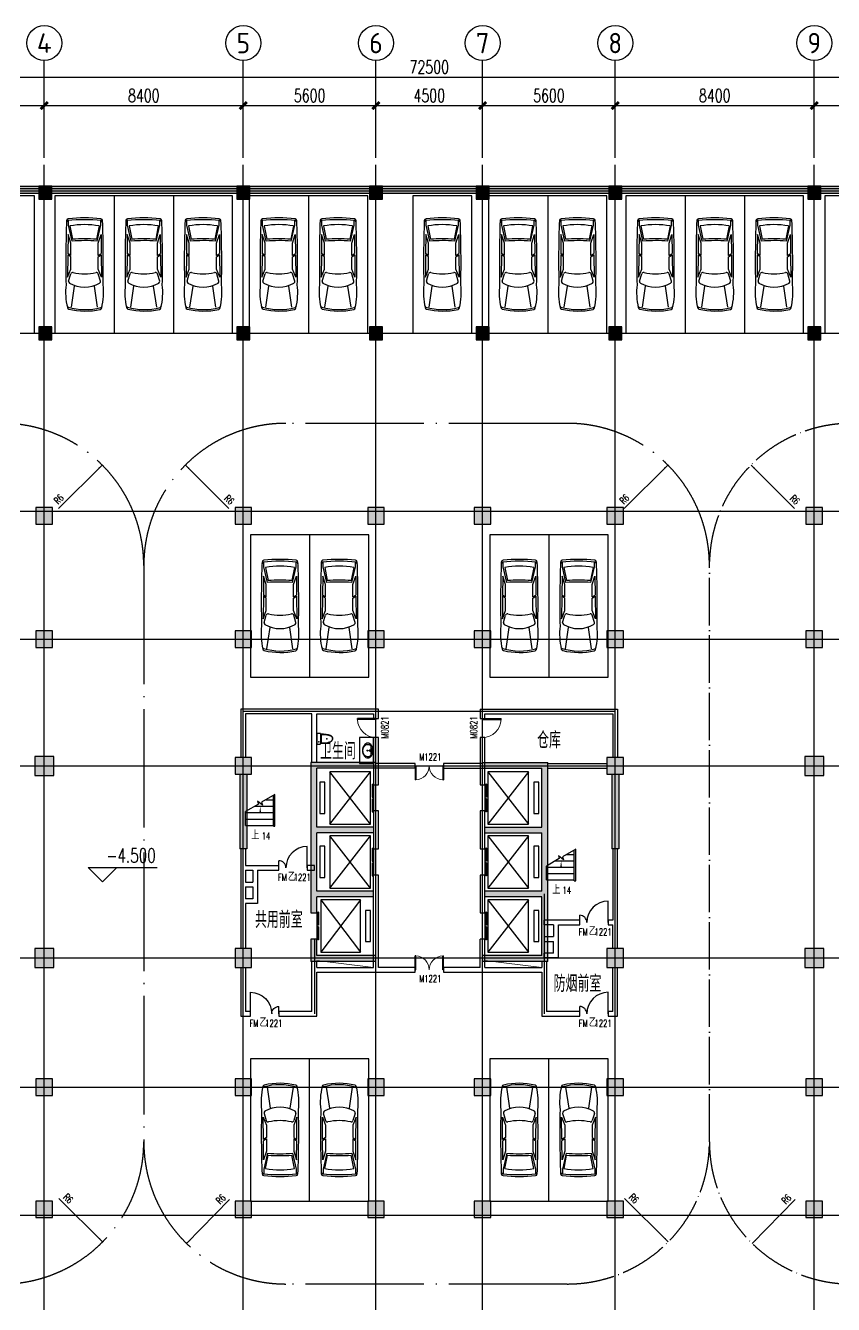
# Model space of a CAD drawing. Extents: x -1 to 1050000, y -900000 to 0.
# Drawn here: x 41900 to 76000, y -329074 to -275137 of the extents above; entities that cross this region are included whole.
import ezdxf
from ezdxf.enums import TextEntityAlignment as Align

# ---------------------------------------------------------------- set-up
doc = ezdxf.new("R2010")
doc.units = 0
doc.header["$LTSCALE"] = 1000
doc.header["$MEASUREMENT"] = 0
doc.linetypes.add('DOTE', pattern=[2.42, 2, -0.2, 0.02, -0.2])
for name, color, linetype in [('AXIS', 3, 'Continuous'), ('AXIS_TEXT', 7, 'Continuous'), ('COLUMN', 9, 'Continuous'), ('DIM_ELEV', 3, 'Continuous'), ('DIM_SYMB', 3, 'Continuous'), ('DOOR_FIRE', 4, 'Continuous'), ('DOOR_FIRE_TEXT', 7, 'Continuous'), ('EVTR', 2, 'Continuous'), ('LVTRY', 6, 'Continuous'), ('PKNG-TSRP', 83, 'Continuous'), ('PUB_DIM', 3, 'Continuous'), ('PUB_HATCH', 8, 'Continuous'), ('PUB_TEXT', 7, 'Continuous'), ('roadline', 93, 'DOTE'), ('STAIR', 2, 'Continuous'), ('Text', 7, 'Continuous'), ('WALL', 9, 'Continuous'), ('WINDOW', 4, 'Continuous'), ('WINDOW_TEXT', 7, 'Continuous')]:
    doc.layers.add(name, color=color, linetype=linetype)
doc.layers.add('DOTE', color=1, linetype='Continuous', plot=False)
doc.layers.add('DOTE_EXCLUDED', color=1, linetype='Continuous', plot=False)
doc.layers.add('hole', color=60, linetype='Continuous', lineweight=9)
doc.styles.add('_TCH_AXIS', font='tssdeng.shx', dxfattribs={"bigfont": 'GBCBIG.shx'})
doc.styles.add('_TCH_DIM', font='SIMPLEX', dxfattribs={"bigfont": 'GBCBIG'})
doc.styles.add('_TCH_DIM_T3', font='SIMPLEX', dxfattribs={"width": 0.705882, "bigfont": 'GBCBIG'})
doc.styles.add('_TCH_WINDOW', font='SIMPLEX', dxfattribs={"bigfont": 'GBCBIG'})
doc.styles.add('COMPLEX', font='COMPLEX')
doc.styles.get("Standard").update_dxf_attribs({"font": 'gbenor.shx', "bigfont": 'gbcbig.shx'})
doc.dimstyles.new('_TCH_ARCH&&100', dxfattribs={"dimtxt": 297.5, "dimasz": 100, "dimexe": 250, "dimexo": 300, "dimgap": 126.25, "dimtad": 1, "dimdec": 0, "dimzin": 0, "dimdsep": 46, "dimtxsty": '_TCH_DIM_T3', "dimblk": 'ARCHTICK', "dimcen": 0.09, "dimclrt": 7, "dimazin": 2, "dimtfac": 1, "dimtdec": 0, "dimtix": 1, "dimtmove": 2, "dimatfit": 3, "dimfxl": 1, "dimtolj": 1, "dimtzin": 0, "dimarcsym": 0})

# ---------------------------------------------------------------- blocks, each defined once
blk = doc.blocks.new('$车$00000001')
for p, q in [((-547, 1807, 0), (-416, 915, 0)), ((552, 1807, 0), (421, 915, 0)), ((-702, -406, 0), (-713, 540, 0)), ((-713, 540, 0), (-576, 195, 0)), ((-672, 697, 0), (-579, 391, 0)), ((715, 540, 0), (578, 195, 0)), ((672, 697, 0), (579, 391, 0)), ((703, -406, 0), (715, 540, 0)), ((-576, 195, 0), (-576, -323, 0)), ((578, 195, 0), (578, -323, 0)), ((-576, -323, 0), (-702, -406, 0)), ((-576, -378, 0), (-701, -460, 0)), ((-695, -1259, 0), (-701, -460, 0)), ((-576, -378, 0), (-576, -901, 0)), ((578, -323, 0), (703, -406, 0)), ((578, -378, 0), (703, -460, 0)), ((578, -378, 0), (578, -901, 0)), ((697, -1259, 0), (703, -460, 0)), ((-576, -901, 0), (-695, -1259, 0)), ((-526, -986, 0), (-680, -1654, 0)), ((-613, -1625, 0), (-502, -1066, 0)), ((615, -1625, 0), (504, -1066, 0)), ((530, -985, 0), (683, -1654, 0)), ((578, -901, 0), (697, -1259, 0)), ((-680, -1654, 0), (-680, -1837, 0)), ((683, -1654, 0), (683, -1837, 0))]:
    blk.add_line(p, q)
at = {"elevation": 0}
blk.add_lwpolyline([(-759, -1851, 0.370795), (-687, -1929, 0.050359), (687, -1929, 0.370794), (759, -1851, 0.013785), (781, 852, 0.086087), (726, 1821, 0.274876), (668, 1882, 0.115126), (-664, 1893, 0.278808), (-723, 1832, 0.08707), (-781, 852, 0.013785)], format="xyb", close=True, dxfattribs=at)
for centre, radius, start, end in [((-661, 1732, 0), 82.2, 107.8179, 168.3942), ((-21, -539, 0), 2441, 73.0347, 105.8141), ((664, 1718, 0), 82.2, 11.3249, 70.8826), ((-596, 720, 0), 78.6, 121.1455, 196.7984), ((0, -320, 0), 1277, 60.0774, 119.9226), ((596, 720, 0), 78.6, 343.2016, 58.8545), ((-504, 414, 0), 78.6, 196.7984, 283.6631), ((0, -1777, 0), 2169, 77.0683, 102.9317), ((504, 414, 0), 78.6, 256.3369, 343.2016), ((0, 5836, 0), 6842, 265.5919, 274.4407), ((0, 5792, 0), 6876, 265.7971, 274.2029), ((-643, -1747, 0), 121, 184.3987, 237.5288), ((0, 4897, 0), 6783, 264.0142, 275.9858), ((0, 1755, 0), 3436, 259.6897, 280.3103), ((643, -1747, 0), 121, 302.4712, 355.6013)]:
    blk.add_arc(centre, radius, start, end)
blk = doc.blocks.new('_AXISO')
blk.add_circle((0, 0), 0.5)
at = {"layer": 'AXIS_TEXT', "style": 'COMPLEX', "width": 1.041667}
blk.add_attdef('A', text='', height=0.56, dxfattribs=at).set_placement((-0.25, -0.28), (0.25, -0.28), align=Align.FIT)
blk = doc.blocks.new('_ArchTick')
at = {"color": 0, "linetype": 'ByBlock', "const_width": 0.4}
blk.add_lwpolyline([(-0.5, -0.5), (0.5, 0.5)], dxfattribs=at)
blk = doc.blocks.new('*D181')
at = {"layer": 'AXIS', "color": 0, "lineweight": -2, "transparency": 16777216}
for p, q in [((56691, -280713), (56691, -278263)), ((61191, -280713), (61191, -278263)), ((56691, -278513), (61191, -278513))]:
    blk.add_line(p, q, dxfattribs=at)
at = {"layer": 'Defpoints', "color": 0, "transparency": 16777216}
for p in [(61191, -278513), (56691, -281013), (61191, -281013)]:
    blk.add_point(p, dxfattribs=at)
at = {"layer": 'AXIS', "color": 0, "lineweight": -2, "transparency": 16777216, "xscale": 300, "yscale": 300, "zscale": 300, "rotation": 180}
blk.add_blockref('_ArchTick', (56691, -278513), dxfattribs=at)
at = {"layer": 'AXIS', "color": 0, "lineweight": -2, "transparency": 16777216, "xscale": 300, "yscale": 300, "zscale": 300}
blk.add_blockref('_ArchTick', (61191, -278513), dxfattribs=at)
at = {"layer": 'AXIS', "color": 7, "transparency": 16777216, "insert": (58941, -278088), "char_height": 550, "attachment_point": 5, "style": '_TCH_DIM_T3'}
blk.add_mtext('\\A1;4500', dxfattribs=at)
blk = doc.blocks.new('*D182')
at = {"layer": 'AXIS', "color": 0, "lineweight": -2, "transparency": 16777216}
for p, q in [((61191, -280713), (61191, -278263)), ((66791, -280713), (66791, -278263)), ((61191, -278513), (66791, -278513))]:
    blk.add_line(p, q, dxfattribs=at)
at = {"layer": 'Defpoints', "color": 0, "transparency": 16777216}
for p in [(66791, -278513), (61191, -281013), (66791, -281013)]:
    blk.add_point(p, dxfattribs=at)
at = {"layer": 'AXIS', "color": 0, "lineweight": -2, "transparency": 16777216, "xscale": 300, "yscale": 300, "zscale": 300, "rotation": 180}
blk.add_blockref('_ArchTick', (61191, -278513), dxfattribs=at)
at = {"layer": 'AXIS', "color": 0, "lineweight": -2, "transparency": 16777216, "xscale": 300, "yscale": 300, "zscale": 300}
blk.add_blockref('_ArchTick', (66791, -278513), dxfattribs=at)
at = {"layer": 'AXIS', "color": 7, "transparency": 16777216, "insert": (63991, -278088), "char_height": 550, "attachment_point": 5, "style": '_TCH_DIM_T3'}
blk.add_mtext('\\A1;5600', dxfattribs=at)
blk = doc.blocks.new('*D183')
at = {"layer": 'AXIS', "color": 0, "lineweight": -2, "transparency": 16777216}
for p, q in [((66791, -280713), (66791, -278263)), ((75191, -280713), (75191, -278263)), ((66791, -278513), (75191, -278513))]:
    blk.add_line(p, q, dxfattribs=at)
at = {"layer": 'Defpoints', "color": 0, "transparency": 16777216}
for p in [(75191, -278513), (66791, -281013), (75191, -281013)]:
    blk.add_point(p, dxfattribs=at)
at = {"layer": 'AXIS', "color": 0, "lineweight": -2, "transparency": 16777216, "xscale": 300, "yscale": 300, "zscale": 300, "rotation": 180}
blk.add_blockref('_ArchTick', (66791, -278513), dxfattribs=at)
at = {"layer": 'AXIS', "color": 0, "lineweight": -2, "transparency": 16777216, "xscale": 300, "yscale": 300, "zscale": 300}
blk.add_blockref('_ArchTick', (75191, -278513), dxfattribs=at)
at = {"layer": 'AXIS', "color": 7, "transparency": 16777216, "insert": (70991, -278088), "char_height": 550, "attachment_point": 5, "style": '_TCH_DIM_T3'}
blk.add_mtext('\\A1;8400', dxfattribs=at)
blk = doc.blocks.new('*D187')
at = {"layer": 'AXIS', "color": 0, "lineweight": -2, "transparency": 16777216}
for p, q in [((22691, -280313), (22691, -277063)), ((95191, -280313), (95191, -277063)), ((22691, -277313), (95191, -277313))]:
    blk.add_line(p, q, dxfattribs=at)
at = {"layer": 'Defpoints', "color": 0, "transparency": 16777216}
for p in [(95191, -277313), (22691, -280613), (95191, -280613)]:
    blk.add_point(p, dxfattribs=at)
at = {"layer": 'AXIS', "color": 0, "lineweight": -2, "transparency": 16777216, "xscale": 300, "yscale": 300, "zscale": 300, "rotation": 180}
blk.add_blockref('_ArchTick', (22691, -277313), dxfattribs=at)
at = {"layer": 'AXIS', "color": 0, "lineweight": -2, "transparency": 16777216, "xscale": 300, "yscale": 300, "zscale": 300}
blk.add_blockref('_ArchTick', (95191, -277313), dxfattribs=at)
at = {"layer": 'AXIS', "color": 7, "transparency": 16777216, "insert": (58941, -276888), "char_height": 550, "attachment_point": 5, "style": '_TCH_DIM_T3'}
blk.add_mtext('\\A1;72500', dxfattribs=at)
blk = doc.blocks.new('*D190')
at = {"layer": 'AXIS', "color": 0, "lineweight": -2, "transparency": 16777216}
for p, q in [((34291, -280713), (34291, -278263)), ((42691, -280713), (42691, -278263)), ((34291, -278513), (42691, -278513))]:
    blk.add_line(p, q, dxfattribs=at)
at = {"layer": 'Defpoints', "color": 0, "transparency": 16777216}
for p in [(42691, -278513), (34291, -281013), (42691, -281013)]:
    blk.add_point(p, dxfattribs=at)
at = {"layer": 'AXIS', "color": 0, "lineweight": -2, "transparency": 16777216, "xscale": 300, "yscale": 300, "zscale": 300, "rotation": 180}
blk.add_blockref('_ArchTick', (34291, -278513), dxfattribs=at)
at = {"layer": 'AXIS', "color": 0, "lineweight": -2, "transparency": 16777216, "xscale": 300, "yscale": 300, "zscale": 300}
blk.add_blockref('_ArchTick', (42691, -278513), dxfattribs=at)
at = {"layer": 'AXIS', "color": 7, "transparency": 16777216, "insert": (38491, -278088), "char_height": 550, "attachment_point": 5, "style": '_TCH_DIM_T3'}
blk.add_mtext('\\A1;8400', dxfattribs=at)
blk = doc.blocks.new('*D191')
at = {"layer": 'AXIS', "color": 0, "lineweight": -2, "transparency": 16777216}
for p, q in [((42691, -280713), (42691, -278263)), ((51091, -280713), (51091, -278263)), ((42691, -278513), (51091, -278513))]:
    blk.add_line(p, q, dxfattribs=at)
at = {"layer": 'Defpoints', "color": 0, "transparency": 16777216}
for p in [(51091, -278513), (42691, -281013), (51091, -281013)]:
    blk.add_point(p, dxfattribs=at)
at = {"layer": 'AXIS', "color": 0, "lineweight": -2, "transparency": 16777216, "xscale": 300, "yscale": 300, "zscale": 300, "rotation": 180}
blk.add_blockref('_ArchTick', (42691, -278513), dxfattribs=at)
at = {"layer": 'AXIS', "color": 0, "lineweight": -2, "transparency": 16777216, "xscale": 300, "yscale": 300, "zscale": 300}
blk.add_blockref('_ArchTick', (51091, -278513), dxfattribs=at)
at = {"layer": 'AXIS', "color": 7, "transparency": 16777216, "insert": (46891, -278088), "char_height": 550, "attachment_point": 5, "style": '_TCH_DIM_T3'}
blk.add_mtext('\\A1;8400', dxfattribs=at)
blk = doc.blocks.new('*D192')
at = {"layer": 'AXIS', "color": 0, "lineweight": -2, "transparency": 16777216}
for p, q in [((51091, -280713), (51091, -278263)), ((56691, -280713), (56691, -278263)), ((51091, -278513), (56691, -278513))]:
    blk.add_line(p, q, dxfattribs=at)
at = {"layer": 'Defpoints', "color": 0, "transparency": 16777216}
for p in [(56691, -278513), (51091, -281013), (56691, -281013)]:
    blk.add_point(p, dxfattribs=at)
at = {"layer": 'AXIS', "color": 0, "lineweight": -2, "transparency": 16777216, "xscale": 300, "yscale": 300, "zscale": 300, "rotation": 180}
blk.add_blockref('_ArchTick', (51091, -278513), dxfattribs=at)
at = {"layer": 'AXIS', "color": 0, "lineweight": -2, "transparency": 16777216, "xscale": 300, "yscale": 300, "zscale": 300}
blk.add_blockref('_ArchTick', (56691, -278513), dxfattribs=at)
at = {"layer": 'AXIS', "color": 7, "transparency": 16777216, "insert": (53891, -278088), "char_height": 550, "attachment_point": 5, "style": '_TCH_DIM_T3'}
blk.add_mtext('\\A1;5600', dxfattribs=at)
blk = doc.blocks.new('*D131')
at = {"layer": 'AXIS', "color": 0, "lineweight": -2, "transparency": 16777216}
for p, q in [((75191, -280713), (75191, -278263)), ((83591, -280713), (83591, -278263)), ((75191, -278513), (83591, -278513))]:
    blk.add_line(p, q, dxfattribs=at)
at = {"layer": 'Defpoints', "color": 0, "transparency": 16777216}
for p in [(83591, -278513), (75191, -281013), (83591, -281013)]:
    blk.add_point(p, dxfattribs=at)
at = {"layer": 'AXIS', "color": 0, "lineweight": -2, "transparency": 16777216, "xscale": 300, "yscale": 300, "zscale": 300, "rotation": 180}
blk.add_blockref('_ArchTick', (75191, -278513), dxfattribs=at)
at = {"layer": 'AXIS', "color": 0, "lineweight": -2, "transparency": 16777216, "xscale": 300, "yscale": 300, "zscale": 300}
blk.add_blockref('_ArchTick', (83591, -278513), dxfattribs=at)
at = {"layer": 'AXIS', "color": 7, "transparency": 16777216, "insert": (79391, -278088), "char_height": 550, "attachment_point": 5, "style": '_TCH_DIM_T3'}
blk.add_mtext('\\A1;8400', dxfattribs=at)
blk = doc.blocks.new('$DorLib2D$00000224')
at = {"color": 0}
for p, q in [((0.5, -0.001), (0.5, 0.753)), ((-0.5, 0), (-0.5, 0.253))]:
    blk.add_line(p, q, dxfattribs=at)
for centre, radius, start, end in [((0.505, -0.002), 0.755, 90.3505, 179.7238), ((-0.501, 0.003), 0.251, 359.7899, 89.8193)]:
    blk.add_arc(centre, radius, start, end, dxfattribs=at)
blk = doc.blocks.new('_FZH')
blk.add_lwpolyline([(-0.5, -0.5), (0.5, -0.5), (0.5, 0.5), (-0.5, 0.5)], close=True)
at = {"layer": 'PUB_HATCH'}
blk.add_solid([(-0.5, -0.5), (0.5, -0.5), (-0.5, 0.5), (0.5, 0.5)], dxfattribs=at)
blk = doc.blocks.new('$DorLib2D$00000001')
for p, q in [((0.45, 0.975), (0.5, 0.975)), ((0.45, 0), (0.45, 0.975)), ((0.5, 0), (0.5, 0.975)), ((0.5, 0), (0.45, 0))]:
    blk.add_line(p, q)
at = {"lineweight": 13}
blk.add_arc((0.475, 0), 0.975, 91.46928, 180, dxfattribs=at)
blk = doc.blocks.new('$lvtry$00000208')
at = {"color": 0, "ltscale": 100}
for p, q in [((200, -165, 0), (-200, -165, 0)), ((185, -192, 0), (-185, -192, 0))]:
    blk.add_line(p, q, dxfattribs=at)
at = {"elevation": 0}
blk.add_lwpolyline([(186, -199, -0.296302), (200, -165, 0.414214), (225, -140), (225, -25, 0.414214), (200, 0), (-200, 0, 0.414214), (-225, -25), (-225, -140, 0.413282), (-200, -165, -0.238932), (-185, -192), (-186, -208), (-186, -232), (-185, -282), (-184, -322), (-182, -348), (-180, -374), (-176, -409), (-172, -439), (-168, -459), (-163, -482), (-147, -538), (-129, -583, 0.10752), (-88, -643, 0.100512), (-43, -668), (0, -680), (35, -671), (67, -658), (94, -637), (115, -610), (132, -576), (145, -543), (159, -496), (177, -405), (179, -383), (182, -346), (185, -285)], format="xyb", close=True, dxfattribs=at)
blk.add_lwpolyline([(186, -202), (186, -199)], dxfattribs=at)
at = {"color": 0, "ltscale": 100}
for points in [[(-181, -191, 0), (-181, -230, 0), (-181, -261, 0), (-179, -322, 0), (-177, -353, 0), (-171, -414, 0), (-166, -444, 0), (-156, -490, 0), (-152, -505, 0), (-145, -528, 0), (-143, -535, 0), (-139, -546, 0), (-137, -550, 0), (-135, -558, 0), (-133, -562, 0), (-129, -573, 0), (-125, -580, 0), (-118, -594, 0), (-115, -601, 0), (-106, -614, 0), (-102, -620, 0), (-93, -632, 0), (-87, -637, 0), (-79, -644, 0), (-76, -646, 0), (-71, -650, 0), (-67, -652, 0), (-61, -655, 0), (-58, -657, 0), (-51, -660, 0), (-48, -661, 0), (-37, -665, 0), (-30, -667, 0), (-14, -671, 0), (-7, -673, 0), (1, -675, 0)], [(181, -191, 0), (181, -230, 0), (181, -261, 0), (179, -322, 0), (177, -353, 0), (171, -414, 0), (166, -444, 0), (156, -490, 0), (152, -505, 0), (145, -528, 0), (143, -535, 0), (139, -546, 0), (137, -550, 0), (135, -558, 0), (133, -562, 0), (129, -573, 0), (125, -580, 0), (118, -594, 0), (115, -601, 0), (106, -614, 0), (102, -620, 0), (93, -632, 0), (87, -637, 0), (79, -644, 0), (76, -646, 0), (71, -650, 0), (67, -652, 0), (61, -655, 0), (58, -657, 0), (51, -660, 0), (48, -661, 0), (37, -665, 0), (30, -667, 0), (14, -671, 0), (7, -673, 0), (-1, -675, 0)]]:
    blk.add_open_spline(points, degree=3, knots=[0, 0, 0, 0, 92.762674, 92.762674, 185.525347, 185.525347, 278.288021, 278.288021, 324.669358, 324.669358, 347.860026, 347.860026, 359.45536, 359.45536, 371.050694, 371.050694, 394.241363, 394.241363, 417.432031, 417.432031, 440.6227, 440.6227, 463.813368, 463.813368, 475.408702, 475.408702, 487.004036, 487.004036, 498.599371, 498.599371, 510.194705, 510.194705, 533.385373, 533.385373, 556.576042, 556.576042, 556.576042, 556.576042], dxfattribs=at)
at = {"color": 0}
for p in [(-129, -83, 0), (-1, -421, 0)]:
    blk.add_point(p, dxfattribs=at)
blk = doc.blocks.new('$lvtry$00000196')
at = {"color": 0}
for points in [[(219, -385, 0.106486), (289, -308, 0.130324), (310, -225, 0.130324), (289, -143, 0.106486), (219, -66, 0.084172), (123, -18, 0.073176), (0, 0, 0.073176), (-123, -18, 0.084172), (-219, -66, 0.106486), (-289, -143, 0.130324), (-310, -225, 0.130324), (-289, -308, 0.106486), (-219, -385, 0.084172), (-123, -433, 0.073176), (0, -451, 0.073176), (123, -433, 0.084172)], [(-22, -44), (-17, -142, 1), (21, -142), (26, -44, 0.493794)]]:
    blk.add_lwpolyline(points, format="xyb", close=True, dxfattribs=at)
for points in [[(-218, -329, -0.467303), (-199, -103, -0.154885), (-179, -96), (-17, -96, -0.154885)], [(21, -96), (183, -96, -0.154885), (203, -103, -0.467303), (222, -329, -0.210278), (2, -430, -0.210278), (-218, -329, -0.467303)]]:
    blk.add_lwpolyline(points, format="xyb", dxfattribs=at)
for points in [[(-52, -25), (56, -25)], [(-52, -78), (-20, -78)], [(24, -78), (56, -78)]]:
    blk.add_lwpolyline(points, dxfattribs=at)
for centre, radius in [((-52, -52), 19.4), ((-52, -52), 12.6), ((2, -241), 19.7), ((2, -241), 14.7), ((56, -52), 19.4), ((56, -52), 12.6)]:
    blk.add_circle(centre, radius, dxfattribs=at)
for centre, start, end in [((-52, -52), 90, 270), ((56, -52), 270, 90)]:
    blk.add_arc(centre, 26.5, start, end, dxfattribs=at)
for p in [(2, -62), (2, -241)]:
    blk.add_point(p, dxfattribs=at)
blk = doc.blocks.new('$DorLib2D$00000002')
for p, q in [((-0.5, 0), (-0.5, 0.4875)), ((-0.475, 0.4875), (-0.5, 0.4875)), ((-0.475, 0), (-0.475, 0.4875)), ((0.475, 0), (0.475, 0.4875)), ((0.475, 0.4875), (0.5, 0.4875)), ((0.5, 0), (0.5, 0.4875)), ((-0.5, 0), (-0.475, 0)), ((0.5, 0), (0.475, 0))]:
    blk.add_line(p, q)
at = {"lineweight": 13}
for centre, start, end in [((-0.4875, 0), 0, 88.53072), ((0.4875, 0), 91.46928, 180)]:
    blk.add_arc(centre, 0.4875, start, end, dxfattribs=at)
blk = doc.blocks.new('$DORLIB2D$00000127')
at = {"color": 0}
for points in [[(-0.533, 0.795), (-0.533, 0.69)], [(-0.033, 0.795), (-0.533, 0.795)], [(-0.033, 0.69), (-0.533, 0.69)], [(0.5, 0.5), (-0.5, 0.5)], [(-0.033, 0.795), (-0.033, 0.69)], [(0.533, 0.795), (0.033, 0.795)], [(0.033, 0.795), (0.033, 0.69)], [(0.533, 0.69), (0.033, 0.69)], [(0.533, 0.795), (0.533, 0.69)]]:
    blk.add_lwpolyline(points, dxfattribs=at)

msp = doc.modelspace()

# ---------------------------------------------------------------- hatches: boundary and pattern name
at = {"layer": 'PUB_HATCH'}
for points in [[(54107.26, -309063.25), (54190.6, -308938.25), (54190.6, -306463.25), (53940.6, -306213.25), (53940.6, -309063.25)], [(56690.6, -306463.25), (56690.6, -306213.25), (53940.6, -306213.25), (54190.6, -306463.25)], [(61190.6, -306213.25), (61190.6, -306463.25), (63690.6, -306463.25), (63940.6, -306213.25)], [(63773.93, -309063.25), (63940.6, -309063.25), (63940.6, -306213.25), (63690.6, -306463.25), (63690.6, -308938.25)], [(51240.6, -306713.25), (50940.6, -306713.25), (50940.6, -309863.25), (51240.6, -309863.25)], [(66940.6, -306713.25), (66640.6, -306713.25), (66640.6, -309863.25), (66940.6, -309863.25)], [(56590.6, -309188.25), (56590.6, -308938.25), (54190.6, -308938.25), (54107.26, -309063.25), (54190.6, -309188.25)], [(61290.6, -308938.25), (61290.6, -309188.25), (63690.6, -309188.25), (63773.93, -309063.25), (63690.6, -308938.25)], [(54107.26, -311763.25), (54190.6, -311638.25), (54190.6, -309188.25), (54107.26, -309063.25), (53940.6, -309063.25), (53940.6, -311763.25)], [(63773.93, -311763.25), (63940.6, -311763.25), (63940.6, -309063.25), (63773.93, -309063.25), (63690.6, -309188.25), (63690.6, -311638.25)], [(56590.6, -311888.25), (56590.6, -311638.25), (54190.6, -311638.25), (54107.26, -311763.25), (54190.6, -311888.25)], [(63773.93, -311763.25), (63690.6, -311638.25), (61290.6, -311638.25), (61290.6, -311888.25), (63690.6, -311888.25)], [(53940.6, -311763.25), (53940.6, -312563.25), (54190.6, -312563.25), (54190.6, -311888.25), (54107.26, -311763.25)], [(63690.6, -314363.25), (63940.6, -314613.25), (63940.6, -311763.25), (63773.93, -311763.25), (63690.6, -311888.25)], [(54190.6, -314363.25), (54190.6, -313663.25), (53940.6, -313663.25), (53940.6, -314613.25)], [(56690.6, -314613.25), (56690.6, -314363.25), (54190.6, -314363.25), (53940.6, -314613.25)], [(63940.6, -314613.25), (63690.6, -314363.25), (61190.6, -314363.25), (61190.6, -314613.25)]]:
    msp.add_hatch(color=256, dxfattribs=at).paths.add_polyline_path(points)
at = {"layer": 'WALL'}
h = msp.add_hatch(color=256, dxfattribs=at)
h.dxf.hatch_style = 1
h.paths.add_polyline_path([(95290.6, -295463.25), (95290.6, -337013.25), (22590.6, -337013.25), (22565.6, -281913.25), (95290.6, -281913.25), (95290.6, -288388.25), (94990.6, -288388.25), (94990.6, -282213.25), (22865.73, -282213.25), (22890.46, -336713.25), (94990.6, -336713.25), (94990.6, -295463.25)])

# ---------------------------------------------------------------- linework, layer by layer
at = {"layer": 'AXIS'}
for p, q in [((42690.78, -280613.25), (42690.78, -276613.25)), ((51090.6, -280613.25), (51090.6, -276613.25)), ((56690.6, -280613.25), (56690.6, -276613.25)), ((61190.6, -280613.25), (61190.6, -276613.25)), ((66790.6, -280613.25), (66790.6, -276613.25)), ((75190.6, -280613.25), (75190.6, -276613.25))]:
    msp.add_line(p, q, dxfattribs=at)
at = {"layer": 'DIM_ELEV'}
for p, q in [((45148.72, -311251.45), (44548.72, -310651.45)), ((44548.72, -310651.45), (47448.72, -310651.45)), ((45148.72, -311251.45), (45748.72, -310651.45))]:
    msp.add_line(p, q, dxfattribs=at)
at = {"layer": 'DIM_SYMB'}
for points in [[(51805.6, -309008.25, 0, 0, 0), (51805.6, -308063.25, 0, 80, 0), (51805.6, -308363.25, 0, 0, 0)], [(64505.6, -311308.25, 0, 0, 0), (64505.6, -310363.25, 0, 80, 0), (64505.6, -310663.25, 0, 0, 0)]]:
    msp.add_lwpolyline(points, format="xyseb", dxfattribs=at)
at = {"layer": 'DOTE'}
for p, q in [((42690.78, -337913.25), (42690.78, -281013.25)), ((51090.6, -337913.25), (51090.6, -281013.25)), ((56690.6, -337913.25), (56690.6, -281013.25)), ((61190.6, -337913.25), (61190.6, -281013.25)), ((66790.6, -337913.25), (66790.6, -281013.25)), ((75190.6, -337913.25), (75190.6, -281013.25)), ((21690.6, -282013.25), (103190.6, -282013.25)), ((21690.6, -288113.25), (103190.6, -288113.25)), ((21690.6, -295613.25), (103190.6, -295613.25)), ((21690.6, -301013.25), (103190.6, -301013.25)), ((21690.6, -306363.25), (103190.6, -306363.25)), ((21690.6, -314463.25), (103190.6, -314463.25)), ((21690.6, -319913.25), (103190.6, -319913.25)), ((21690.6, -325313.25), (103190.6, -325313.25))]:
    msp.add_line(p, q, dxfattribs=at)
at = {"layer": 'DOTE_EXCLUDED'}
for p, q in [((66790.6, -304063.25), (51090.6, -304063.25)), ((63790.6, -311763.25), (63790.6, -316813.25)), ((54090.6, -313663.25), (54090.6, -316813.25))]:
    msp.add_line(p, q, dxfattribs=at)
at = {"layer": 'EVTR'}
for p, q in [((56465.6, -306613.25), (54745.6, -306613.25)), ((54745.6, -306613.25), (54745.6, -308813.25)), ((54745.6, -308813.25), (56465.6, -306613.25)), ((56465.6, -308813.25), (54745.6, -306613.25)), ((56465.6, -308813.25), (56465.6, -306613.25)), ((63135.6, -306613.25), (61415.6, -306613.25)), ((61415.6, -306613.25), (61415.6, -308813.25)), ((63135.6, -306613.25), (61415.6, -308813.25)), ((61415.6, -306613.25), (63135.6, -308813.25)), ((63135.6, -308813.25), (63135.6, -306613.25)), ((54530.6, -307053.25), (54315.6, -307053.25)), ((54315.6, -307053.25), (54315.6, -308373.25)), ((54530.6, -308373.25), (54530.6, -307053.25)), ((63565.6, -307053.25), (63350.6, -307053.25)), ((63350.6, -307053.25), (63350.6, -308373.25)), ((63565.6, -308373.25), (63565.6, -307053.25)), ((54315.6, -308373.25), (54530.6, -308373.25)), ((63350.6, -308373.25), (63565.6, -308373.25)), ((54745.6, -308813.25), (56465.6, -308813.25)), ((61415.6, -308813.25), (63135.6, -308813.25)), ((56465.6, -309313.25), (54745.6, -309313.25)), ((54745.6, -309313.25), (54745.6, -311513.25)), ((54745.6, -311513.25), (56465.6, -309313.25)), ((56465.6, -311513.25), (54745.6, -309313.25)), ((56465.6, -311513.25), (56465.6, -309313.25)), ((63135.6, -309313.25), (61415.6, -309313.25)), ((61415.6, -309313.25), (61415.6, -311513.25)), ((63135.6, -309313.25), (61415.6, -311513.25)), ((61415.6, -309313.25), (63135.6, -311513.25)), ((63135.6, -311513.25), (63135.6, -309313.25)), ((54530.6, -309753.25), (54315.6, -309753.25)), ((54315.6, -309753.25), (54315.6, -311073.25)), ((54530.6, -311073.25), (54530.6, -309753.25)), ((63565.6, -309753.25), (63350.6, -309753.25)), ((63350.6, -309753.25), (63350.6, -311073.25)), ((63565.6, -311073.25), (63565.6, -309753.25)), ((54315.6, -311073.25), (54530.6, -311073.25)), ((63350.6, -311073.25), (63565.6, -311073.25)), ((54745.6, -311513.25), (56465.6, -311513.25)), ((61415.6, -311513.25), (63135.6, -311513.25)), ((56044.88, -312013.25), (54361.99, -312013.25)), ((54361.99, -312013.25), (54361.99, -314213.25)), ((56044.88, -312013.25), (54361.99, -314213.25)), ((54361.99, -312013.25), (56044.88, -314213.25)), ((56044.88, -314213.25), (56044.88, -312013.25)), ((63135.6, -312013.25), (61415.6, -312013.25)), ((61415.6, -312013.25), (61415.6, -314213.25)), ((63135.6, -312013.25), (61415.6, -314213.25)), ((61415.6, -312013.25), (63135.6, -314213.25)), ((63135.6, -314213.25), (63135.6, -312013.25)), ((56465.6, -312453.25), (56255.24, -312453.25)), ((56255.24, -312453.25), (56255.24, -313773.25)), ((56465.6, -313773.25), (56465.6, -312453.25)), ((63565.6, -312453.25), (63350.6, -312453.25)), ((63350.6, -312453.25), (63350.6, -313773.25)), ((63565.6, -313773.25), (63565.6, -312453.25)), ((56255.24, -313773.25), (56465.6, -313773.25)), ((63350.6, -313773.25), (63565.6, -313773.25)), ((54361.99, -314213.25), (56044.88, -314213.25)), ((61415.6, -314213.25), (63135.6, -314213.25))]:
    msp.add_line(p, q, dxfattribs=at)
at = {"layer": 'hole'}
for p, q in [((54190.6, -314563.25), (56590.6, -314863.25)), ((61290.6, -314563.25), (63690.6, -314863.25))]:
    msp.add_line(p, q, dxfattribs=at)
at = {"layer": 'LVTRY'}
msp.add_lwpolyline([(56590.6, -306263.25), (56590.6, -305163.25), (55990.6, -305163.25), (55990.6, -306263.25)], close=True, dxfattribs=at)
at = {"layer": 'PKNG-TSRP'}
for p, q in [((51390.6, -324713.25), (56390.6, -324713.25)), ((61490.6, -324713.25), (66490.6, -324713.25))]:
    msp.add_line(p, q, dxfattribs=at)
for points in [[(42278.78, -282313.25), (34778.78, -282313.25), (34778.78, -288113.25), (42278.78, -288113.25)], [(42278.78, -288113.25), (42278.78, -282313.25)], [(50640.6, -282313.25), (43140.6, -282313.25), (43140.6, -288113.25), (50640.6, -288113.25)], [(45640.6, -282313.25), (45640.6, -288113.25)], [(48140.6, -282313.25), (48140.6, -288113.25)], [(50640.6, -288113.25), (50640.6, -282313.25)], [(56340.6, -282313.25), (51340.6, -282313.25), (51340.6, -288113.25), (56340.6, -288113.25)], [(53840.6, -282313.25), (53840.6, -288113.25)], [(56340.6, -288113.25), (56340.6, -282313.25)], [(66440.6, -282313.25), (61440.6, -282313.25), (61440.6, -288113.25), (66440.6, -288113.25)], [(63940.6, -282313.25), (63940.6, -288113.25)], [(66440.6, -288113.25), (66440.6, -282313.25)], [(74740.6, -282313.25), (67240.6, -282313.25), (67240.6, -288113.25), (74740.6, -288113.25)], [(69740.6, -282313.25), (69740.6, -288113.25)], [(72240.6, -282313.25), (72240.6, -288113.25)], [(74740.6, -288113.25), (74740.6, -282313.25)], [(83140.6, -282313.25), (75640.6, -282313.25), (75640.6, -288113.25), (83140.6, -288113.25)], [(56390.6, -296613.25), (51390.6, -296613.25), (51390.6, -302613.25), (56390.6, -302613.25)], [(53890.6, -296613.25), (53890.6, -302613.25)], [(56390.6, -302613.25), (56390.6, -296613.25)], [(66490.6, -296613.25), (61490.6, -296613.25), (61490.6, -302613.25), (66490.6, -302613.25)], [(63990.6, -296613.25), (63990.6, -302613.25)], [(66490.6, -302613.25), (66490.6, -296613.25)], [(56390.6, -318713.25), (51390.6, -318713.25), (51390.6, -324713.25)], [(53890.6, -324713.25), (53890.6, -318713.25)], [(56390.6, -324713.25), (56390.6, -318713.25)], [(66490.6, -318713.25), (61490.6, -318713.25), (61490.6, -324713.25)], [(63990.6, -324713.25), (63990.6, -318713.25)], [(66490.6, -324713.25), (66490.6, -318713.25)]]:
    msp.add_lwpolyline(points, dxfattribs=at)
msp.add_lwpolyline([(60740.6, -282313.25), (58240.6, -282313.25), (58240.6, -288113.25), (60740.6, -288113.25)], close=True, dxfattribs=at)
at = {"layer": 'PUB_DIM'}
for points in [[(43294.76, -295509.09), (45133.24, -293670.61)], [(50486.43, -295509.09), (48789.38, -293812.03), (48647.96, -293670.61)], [(67169.76, -295509.09), (69008.24, -293670.61)], [(74361.43, -295509.09), (72664.38, -293812.03), (72522.96, -293670.61)], [(43307.02, -324605.09), (45154.87, -326434.15)], [(50515.37, -324646.01), (48699.03, -326506.36)], [(67182.02, -324605.09), (69029.87, -326434.15)], [(74390.37, -324646.01), (72574.03, -326506.36)]]:
    msp.add_lwpolyline(points, dxfattribs=at)
for points in [[(44991.82, -293812.03, 66, 0, 0), (45133.24, -293670.61, 0, 0, 0)], [(48789.38, -293812.03, 66, 0, 0), (48647.96, -293670.61, 0, 0, 0)], [(68866.82, -293812.03, 66, 0, 0), (69008.24, -293670.61, 0, 0, 0)], [(72664.38, -293812.03, 66, 0, 0), (72522.96, -293670.61, 0, 0, 0)], [(45012.73, -326293.45, 66, 0, 0), (45154.87, -326434.15, 0, 0, 0)], [(68887.73, -326293.45, 66, 0, 0), (69029.87, -326434.15, 0, 0, 0)], [(48838.75, -326363.25, 66, 0, 0), (48699.03, -326506.36, 0, 0, 0)], [(72713.75, -326363.25, 66, 0, 0), (72574.03, -326506.36, 0, 0, 0)]]:
    msp.add_lwpolyline(points, format="xyseb", dxfattribs=at)
at = {"layer": 'roadline', "ltscale": 2.5}
for p, q in [((64765.6, -291913.25), (52890.6, -291913.25)), ((46890.6, -297913.25), (46890.6, -322213.25)), ((46890.6, -297913.25), (46890.6, -297913.25)), ((46890.6, -322213.25), (46890.6, -322213.25)), ((64765.6, -328213.25), (52890.6, -328213.25))]:
    msp.add_line(p, q, dxfattribs=at)
at = {"layer": 'roadline'}
msp.add_line((70765.6, -322213.25), (70765.6, -297913.25), dxfattribs=at)
at = {"layer": 'roadline', "ltscale": 2.5}
for centre, start, end in [((40890.6, -297913.25), 0, 90), ((52890.6, -297913.25), 90, 180), ((64765.6, -297913.25), 0, 90), ((40890.6, -322213.25), 270, 0), ((52890.6, -322213.25), 180, 270)]:
    msp.add_arc(centre, 6000, start, end, dxfattribs=at)
at = {"layer": 'roadline'}
for centre, start, end in [((76765.6, -297913.25), 90, 180), ((64765.6, -322213.25), 270, 0), ((76765.6, -322213.25), 180, 270)]:
    msp.add_arc(centre, 6000, start, end, dxfattribs=at)
at = {"layer": 'STAIR'}
for p, q in [((51727.8, -307973.17), (51190.6, -308283.32)), ((51901.06, -308023.71), (51695.01, -307850.82)), ((51695.01, -307850.82), (51727.8, -307973.17)), ((52420.6, -307573.18), (51866.12, -307893.31)), ((51866.12, -307893.31), (51901.06, -308023.71)), ((52039.42, -307793.25), (52360.6, -307793.25)), ((52360.6, -308903.25), (52360.6, -307607.82)), ((52420.6, -308903.25), (52420.6, -307573.18)), ((51190.6, -308873.25), (51190.6, -308283.32)), ((51190.6, -308333.25), (52360.6, -308333.25)), ((51571.77, -308063.25), (52360.6, -308063.25)), ((51190.6, -308603.25), (52360.6, -308603.25)), ((51190.6, -308873.25), (52360.6, -308873.25)), ((52360.6, -308903.25), (52420.6, -308903.25)), ((65120.6, -309873.18), (64566.12, -310193.31)), ((64739.42, -310093.25), (65060.6, -310093.25)), ((65060.6, -311203.25), (65060.6, -309907.82)), ((65120.6, -311203.25), (65120.6, -309873.18)), ((64427.8, -310273.17), (63890.6, -310583.32)), ((63890.6, -311173.25), (63890.6, -310583.32)), ((63890.6, -310633.25), (65060.6, -310633.25)), ((64271.77, -310363.25), (65060.6, -310363.25)), ((64601.06, -310323.71), (64395.01, -310150.82)), ((64395.01, -310150.82), (64427.8, -310273.17)), ((64566.12, -310193.31), (64601.06, -310323.71)), ((63890.6, -310903.25), (65060.6, -310903.25)), ((63890.6, -311173.25), (65060.6, -311173.25)), ((65060.6, -311203.25), (65120.6, -311203.25))]:
    msp.add_line(p, q, dxfattribs=at)
at = {"layer": 'WALL'}
for p, q in [((34740.6, -281913.25), (42453.78, -281913.25)), ((43003.78, -281913.25), (50815.6, -281913.25)), ((51365.6, -281913.25), (56415.6, -281913.25)), ((56965.6, -281913.25), (60915.6, -281913.25)), ((61465.6, -281913.25), (66515.6, -281913.25)), ((67065.6, -281913.25), (74915.6, -281913.25)), ((75465.6, -281913.25), (83215.6, -281913.25)), ((34740.6, -282113.25), (42453.78, -282113.25)), ((43003.78, -282113.25), (50815.6, -282113.25)), ((51365.6, -282113.25), (56415.6, -282113.25)), ((56965.6, -282113.25), (60915.6, -282113.25)), ((61465.6, -282113.25), (66515.6, -282113.25)), ((67065.6, -282113.25), (74915.6, -282113.25)), ((75465.6, -282113.25), (83215.6, -282113.25)), ((56790.6, -303963.25), (50990.6, -303963.25)), ((50990.6, -303963.25), (50990.6, -306013.25)), ((53990.6, -304163.25), (51190.6, -304163.25)), ((51190.6, -304163.25), (51190.6, -306013.25)), ((53990.6, -306213.25), (53990.6, -304163.25)), ((54190.6, -306213.25), (54190.6, -304163.25)), ((54190.6, -304163.25), (56590.6, -304163.25)), ((56590.6, -304163.25), (56590.6, -304363.25)), ((56790.6, -304363.25), (56790.6, -303963.25)), ((61090.6, -303963.25), (61090.6, -304363.25)), ((61090.6, -303963.25), (66890.6, -303963.25)), ((61290.6, -304363.25), (61290.6, -304163.25)), ((61290.6, -304163.25), (66690.6, -304163.25)), ((66690.6, -304163.25), (66690.6, -306013.25)), ((66890.6, -303963.25), (66890.6, -306013.25)), ((56590.6, -304363.25), (56790.6, -304363.25)), ((61090.6, -304363.25), (61290.6, -304363.25)), ((56790.6, -305163.25), (56590.6, -305163.25)), ((56590.6, -305163.25), (56590.6, -307163.25)), ((56790.6, -307163.25), (56790.6, -305163.25)), ((61290.6, -305163.25), (61090.6, -305163.25)), ((61090.6, -305163.25), (61090.6, -307163.25)), ((61290.6, -307163.25), (61290.6, -305163.25)), ((53940.6, -306213.25), (53940.6, -312563.25)), ((56690.6, -306213.25), (53940.6, -306213.25)), ((58340.6, -306263.25), (56690.6, -306263.25)), ((58340.6, -306463.25), (58340.6, -306263.25)), ((61190.6, -306263.25), (59540.6, -306263.25)), ((59540.6, -306263.25), (59540.6, -306463.25)), ((61190.6, -306213.25), (63940.6, -306213.25)), ((63940.6, -314613.25), (63940.6, -306213.25)), ((63940.6, -306263.25), (66440.6, -306263.25)), ((50940.6, -306713.25), (50940.6, -309863.25)), ((51240.6, -306713.25), (51240.6, -309863.25)), ((54190.6, -308938.25), (54190.6, -306463.25)), ((58340.6, -306463.25), (54190.6, -306463.25)), ((59540.6, -306463.25), (63690.6, -306463.25)), ((63690.6, -308938.25), (63690.6, -306463.25)), ((63940.6, -306463.25), (66440.6, -306463.25)), ((66640.6, -306713.25), (66640.6, -309863.25)), ((66940.6, -306713.25), (66940.6, -309863.25)), ((56590.6, -307163.25), (56790.6, -307163.25)), ((61090.6, -307163.25), (61290.6, -307163.25)), ((56590.6, -308263.25), (56590.6, -309863.25)), ((56790.6, -308263.25), (56590.6, -308263.25)), ((56790.6, -309863.25), (56790.6, -308263.25)), ((61090.6, -308263.25), (61090.6, -309863.25)), ((61290.6, -308263.25), (61090.6, -308263.25)), ((61290.6, -309863.25), (61290.6, -308263.25)), ((56590.6, -308938.25), (54190.6, -308938.25)), ((61290.6, -308938.25), (63690.6, -308938.25)), ((56590.6, -309188.25), (54190.6, -309188.25)), ((54190.6, -311638.25), (54190.6, -309188.25)), ((61290.6, -309188.25), (63690.6, -309188.25)), ((63690.6, -311638.25), (63690.6, -309188.25)), ((51240.6, -309863.25), (50940.6, -309863.25)), ((50990.6, -309863.25), (50990.6, -314063.25)), ((51190.6, -309863.25), (51190.6, -310563.25)), ((56590.6, -309863.25), (56790.6, -309863.25)), ((61090.6, -309863.25), (61290.6, -309863.25)), ((66940.6, -309863.25), (66640.6, -309863.25)), ((66690.6, -309863.25), (66690.6, -312863.25)), ((66890.6, -314063.25), (66890.6, -309863.25)), ((51190.6, -310563.25), (52590.6, -310563.25)), ((52590.6, -310763.25), (52590.6, -310563.25)), ((54090.6, -310563.25), (53790.6, -310563.25)), ((53790.6, -310563.25), (53790.6, -310763.25)), ((54090.6, -310763.25), (54090.6, -310563.25)), ((51190.6, -310763.25), (51490.6, -310763.25)), ((51190.6, -310763.25), (51190.6, -311263.25)), ((51490.6, -310763.25), (51490.6, -311263.25)), ((51690.6, -310763.25), (51690.6, -312163.25)), ((51690.6, -310763.25), (52590.6, -310763.25)), ((53790.6, -310763.25), (54090.6, -310763.25)), ((56590.6, -314863.25), (56590.6, -310963.25)), ((56790.6, -310963.25), (56590.6, -310963.25)), ((56790.6, -314863.25), (56790.6, -310963.25)), ((61090.6, -310963.25), (61090.6, -312563.25)), ((61290.6, -310963.25), (61090.6, -310963.25)), ((61290.6, -312563.25), (61290.6, -310963.25)), ((51190.6, -311263.25), (51490.6, -311263.25)), ((51190.6, -311463.25), (51490.6, -311463.25)), ((51190.6, -311463.25), (51190.6, -311963.25)), ((51490.6, -311463.25), (51490.6, -311963.25)), ((56590.6, -311638.25), (54190.6, -311638.25)), ((63690.6, -311638.25), (61290.6, -311638.25)), ((51490.6, -311963.25), (51190.6, -311963.25)), ((51690.6, -312163.25), (51190.6, -312163.25)), ((51190.6, -312163.25), (51190.6, -314063.25)), ((54190.6, -312563.25), (54190.6, -311888.25)), ((56590.6, -311888.25), (54190.6, -311888.25)), ((63690.6, -311888.25), (61290.6, -311888.25)), ((63690.6, -314363.25), (63690.6, -311888.25)), ((53940.6, -312563.25), (54190.6, -312563.25)), ((61090.6, -312563.25), (61290.6, -312563.25)), ((65290.6, -312863.25), (63790.6, -312863.25)), ((63790.6, -313063.25), (63790.6, -312863.25)), ((64190.6, -313063.25), (63790.6, -313063.25)), ((64190.6, -313063.25), (64190.6, -313563.25)), ((64390.6, -313063.25), (65290.6, -313063.25)), ((64390.6, -314463.25), (64390.6, -313063.25)), ((65290.6, -313063.25), (65290.6, -312863.25)), ((66690.6, -312863.25), (66490.6, -312863.25)), ((66490.6, -312863.25), (66490.6, -313063.25)), ((66490.6, -313063.25), (66690.6, -313063.25)), ((66690.6, -314063.25), (66690.6, -313063.25)), ((54190.6, -313663.25), (53940.6, -313663.25)), ((53940.6, -313663.25), (53940.6, -314613.25)), ((54190.6, -314363.25), (54190.6, -313663.25)), ((61090.6, -314863.25), (61090.6, -313663.25)), ((61290.6, -313663.25), (61090.6, -313663.25)), ((61290.6, -314863.25), (61290.6, -313663.25)), ((63790.6, -313563.25), (64190.6, -313563.25)), ((63790.6, -313563.25), (63790.6, -313763.25)), ((63790.6, -313763.25), (64190.6, -313763.25)), ((64190.6, -314263.25), (64190.6, -313763.25)), ((56690.6, -314363.25), (54190.6, -314363.25)), ((63690.6, -314363.25), (61190.6, -314363.25)), ((64190.6, -314263.25), (63790.6, -314263.25)), ((63790.6, -314463.25), (63790.6, -314263.25)), ((50990.6, -314863.25), (50990.6, -316913.25)), ((51190.6, -314863.25), (51190.6, -316713.25)), ((56690.6, -314613.25), (53940.6, -314613.25)), ((53990.6, -316713.25), (53990.6, -314613.25)), ((54190.6, -314863.25), (54190.6, -314613.25)), ((54190.6, -314863.25), (56590.6, -314863.25)), ((58340.6, -314863.25), (56790.6, -314863.25)), ((58340.6, -315063.25), (58340.6, -314863.25)), ((61090.6, -314863.25), (59540.6, -314863.25)), ((59540.6, -314863.25), (59540.6, -315063.25)), ((63940.6, -314613.25), (61190.6, -314613.25)), ((61290.6, -314863.25), (63690.6, -314863.25)), ((63690.6, -314613.25), (63690.6, -314863.25)), ((64390.6, -314463.25), (63790.6, -314463.25)), ((63890.6, -314613.25), (63890.6, -316713.25)), ((66690.6, -316713.25), (66690.6, -314863.25)), ((66890.6, -316913.25), (66890.6, -314863.25)), ((54190.6, -316913.25), (54190.6, -315063.25)), ((54190.6, -315063.25), (58340.6, -315063.25)), ((59540.6, -315063.25), (63690.6, -315063.25)), ((63690.6, -315063.25), (63690.6, -316913.25)), ((50990.6, -316913.25), (51390.6, -316913.25)), ((51390.6, -316713.25), (51190.6, -316713.25)), ((51390.6, -316913.25), (51390.6, -316713.25)), ((53990.6, -316713.25), (52590.6, -316713.25)), ((52590.6, -316713.25), (52590.6, -316913.25)), ((52590.6, -316913.25), (54190.6, -316913.25)), ((63690.6, -316913.25), (65290.6, -316913.25)), ((65290.6, -316713.25), (63890.6, -316713.25)), ((65290.6, -316913.25), (65290.6, -316713.25)), ((66690.6, -316713.25), (66490.6, -316713.25)), ((66490.6, -316713.25), (66490.6, -316913.25)), ((66490.6, -316913.25), (66890.6, -316913.25))]:
    msp.add_line(p, q, dxfattribs=at)
msp.add_lwpolyline([(95290.6, -295463.25), (95290.6, -337013.25), (22590.6, -337013.25), (22565.6, -281913.25), (95290.6, -281913.25), (95290.6, -288388.25), (94990.6, -288388.25), (94990.6, -282213.25), (22865.73, -282213.25), (22890.46, -336713.25), (94990.6, -336713.25), (94990.6, -295463.25)], close=True, dxfattribs=at)

# ---------------------------------------------------------------- block references
at = {"layer": 'AXIS'}
ref = msp.add_blockref('_AXISO', (42690.78, -275875), dxfattribs=dict(at, xscale=1476.510067114094, yscale=1476.510067114094, zscale=1476.510067114094))
ref.add_attrib('A', '4', dxfattribs={"layer": 'AXIS_TEXT', "height": 822.12, "style": '_TCH_AXIS', "width": 1.320635}).set_placement((42377.59, -276286.06), (43003.97, -276286.06), align=Align.FIT)
ref = msp.add_blockref('_AXISO', (51090.6, -275875), dxfattribs=dict(at, xscale=1476.510067114094, yscale=1476.510067114094, zscale=1476.510067114094))
ref.add_attrib('A', '5', dxfattribs={"layer": 'AXIS_TEXT', "height": 859.97, "style": '_TCH_AXIS', "width": 1.238095}).set_placement((50803.94, -276304.98), (51377.25, -276304.98), align=Align.FIT)
ref = msp.add_blockref('_AXISO', (56690.6, -275875), dxfattribs=dict(at, xscale=1476.510067114094, yscale=1476.510067114094, zscale=1476.510067114094))
ref.add_attrib('A', '6', dxfattribs={"layer": 'AXIS_TEXT', "height": 859.97, "style": '_TCH_AXIS', "width": 1.333333}).set_placement((56403.94, -276304.98), (56977.25, -276304.98), align=Align.FIT)
ref = msp.add_blockref('_AXISO', (61190.6, -275875), dxfattribs=dict(at, xscale=1476.510067114094, yscale=1476.510067114094, zscale=1476.510067114094))
ref.add_attrib('A', '7', dxfattribs={"layer": 'AXIS_TEXT', "height": 859.97, "style": '_TCH_AXIS', "width": 1.238095}).set_placement((60903.94, -276304.98), (61477.25, -276304.98), align=Align.FIT)
ref = msp.add_blockref('_AXISO', (66790.6, -275875), dxfattribs=dict(at, xscale=1476.510067114094, yscale=1476.510067114094, zscale=1476.510067114094))
ref.add_attrib('A', '8', dxfattribs={"layer": 'AXIS_TEXT', "height": 859.97, "style": '_TCH_AXIS', "width": 1.238095}).set_placement((66503.94, -276304.98), (67077.25, -276304.98), align=Align.FIT)
ref = msp.add_blockref('_AXISO', (75190.6, -275875), dxfattribs=dict(at, xscale=1476.510067114094, yscale=1476.510067114094, zscale=1476.510067114094))
ref.add_attrib('A', '9', dxfattribs={"layer": 'AXIS_TEXT', "height": 859.97, "style": '_TCH_AXIS', "width": 1.333333}).set_placement((74903.94, -276304.98), (75477.25, -276304.98), align=Align.FIT)
at = {"layer": 'COLUMN'}
for p, xscale, yscale, zscale in [((42728.78, -282188.25), 550, 550, 550), ((51090.6, -282188.25), 550, 550, 550), ((56690.6, -282188.25), 550, 550, 550), ((61190.6, -282188.25), 550, 550, 550), ((66790.6, -282188.25), 550, 550, 550), ((75190.6, -282188.25), 550, 550, 550), ((42728.78, -288113.25), 550, 550, 550), ((51090.6, -288113.25), 550, 550, 550), ((56690.6, -288113.25), 550, 550, 550), ((61190.6, -288113.25), 550, 550, 550), ((66790.6, -288113.25), 550, 550, 550), ((75190.6, -288113.25), 550, 550, 550), ((42690.6, -295813.25), 700, 700, 700), ((51090.6, -295813.25), 700, 700, 700), ((56690.6, -295813.25), 700, 700, 700), ((61190.6, -295813.25), 700, 700, 700), ((66790.6, -295813.25), 700, 700, 700), ((75190.6, -295813.25), 700, 700, 700), ((42690.6, -301013.25), 700, 700, 700), ((51090.6, -301013.25), 700, 700, 700), ((56690.6, -301013.25), 700, 700, 700), ((61190.6, -301013.25), 700, 700, 700), ((66790.6, -301013.25), 700.0000000000073, 700, 700), ((75190.6, -301013.25), 700, 700, 700), ((42690.6, -306363.25), 800, 800, 800), ((51090.6, -306363.25), 700, 700, 700), ((66790.6, -306363.25), 700, 700, 700), ((75190.6, -306363.25), 800, 800, 800), ((42690.6, -314463.25), 800, 800, 800), ((51090.6, -314463.25), 700, 800, 800), ((66790.6, -314463.25), 700, 800, 800), ((75190.6, -314463.25), 800, 800, 800), ((42690.6, -319913.25), 700, 700, 700), ((51090.6, -319913.25), 700, 700, 700), ((56690.6, -319913.25), 700, 700, 700), ((61190.6, -319913.25), 700, 700, 700), ((66790.6, -319913.25), 700, 700, 700), ((75190.6, -319913.25), 700, 700, 700), ((42690.6, -325063.25), 700, 700, 700), ((51090.6, -325063.25), 700, 700, 700), ((56690.6, -325063.25), 700, 700, 700), ((61190.6, -325063.25), 700, 700, 700), ((66790.6, -325063.25), 700, 700, 700), ((75190.6, -325063.25), 700, 700, 700)]:
    msp.add_blockref('_FZH', p, dxfattribs=dict(at, xscale=xscale, yscale=yscale, zscale=zscale))
at = {"layer": 'DOOR_FIRE', "xscale": 1200, "yscale": 1200, "zscale": 200}
for p in [(53190.6, -310663.25), (65890.6, -316813.25)]:
    msp.add_blockref('$DorLib2D$00000224', p, dxfattribs=at)
at = {"layer": 'DOOR_FIRE', "xscale": -1200, "zscale": 200}
for p, yscale, rotation in [((65890.6, -312963.25), -1200, 180), ((51990.6, -316813.25), 1200, 359.9999999999999)]:
    msp.add_blockref('$DorLib2D$00000224', p, dxfattribs=dict(at, yscale=yscale, rotation=rotation))
at = {"layer": 'LVTRY'}
for name, p, rotation in [('$lvtry$00000208', (54190.6, -305213.25), 90), ('$lvtry$00000196', (56570.6, -305713.25), 269.9999999999998)]:
    msp.add_blockref(name, p, dxfattribs=dict(at, rotation=rotation))
at = {"layer": 'PKNG-TSRP'}
for p, rotation in [((44390.6, -285213.25), 180.0000000000001), ((46890.6, -285213.25), 180.0000000000001), ((49390.6, -285213.25), 180.0000000000001), ((52590.6, -285213.25), 180.0000000000001), ((55090.6, -285213.25), 180.0000000000001), ((59490.6, -285213.25), 180.0000000000001), ((62690.6, -285213.25), 180.0000000000001), ((65190.6, -285213.25), 180.0000000000001), ((68490.6, -285213.25), 180.0000000000001), ((70990.6, -285213.25), 180.0000000000001), ((73490.6, -285213.25), 180.0000000000001), ((52640.6, -299613.25), 180), ((55140.6, -299613.25), 180), ((62740.6, -299613.25), 180), ((65240.6, -299613.25), 180)]:
    msp.add_blockref('$车$00000001', p, dxfattribs=dict(at, rotation=rotation))
for p in [(52640.6, -321713.25), (55140.6, -321713.25), (62740.6, -321713.25), (65240.6, -321713.25)]:
    msp.add_blockref('$车$00000001', p, dxfattribs=at)
at = {"layer": 'WINDOW'}
ref = msp.add_blockref('$DorLib2D$00000001', (56690.6, -304763.25), dxfattribs=dict(at, xscale=-800, yscale=-800, zscale=-800, rotation=269.9999999999998))
ref.add_attrib('A', 'M0821', (57214.35, -305208.25), dxfattribs={"layer": 'WINDOW_TEXT', "height": 297.5, "rotation": 90, "style": '_TCH_WINDOW', "width": 0.705882})
ref = msp.add_blockref('$DorLib2D$00000001', (61190.6, -304763.25), dxfattribs=dict(at, xscale=800, yscale=-800, zscale=800, rotation=90))
ref.add_attrib('A', 'M0821', (60964.35, -305208.25), dxfattribs={"layer": 'WINDOW_TEXT', "height": 297.5, "rotation": 90, "style": '_TCH_WINDOW', "width": 0.705882})
ref = msp.add_blockref('$DorLib2D$00000002', (58940.6, -306363.25), dxfattribs=dict(at, xscale=1200, yscale=-1200, zscale=1200))
ref.add_attrib('A', 'M1221', (58515.6, -306137), dxfattribs={"layer": 'WINDOW_TEXT', "height": 297.5, "style": '_TCH_WINDOW', "width": 0.705882})
at = {"layer": 'WINDOW', "xscale": 1100, "zscale": 1100, "rotation": 90}
for p, yscale in [((56690.6, -307713.25), 200), ((61190.6, -307713.25), -200), ((56690.6, -310413.25), 200), ((61190.6, -310413.25), -200), ((54065.6, -313113.25), -250), ((61190.6, -313113.25), -200)]:
    msp.add_blockref('$DORLIB2D$00000127', p, dxfattribs=dict(at, yscale=yscale))
at = {"layer": 'WINDOW'}
ref = msp.add_blockref('$DorLib2D$00000002', (58940.6, -314963.25), dxfattribs=dict(at, xscale=1200, yscale=1200, zscale=1200))
ref.add_attrib('A', 'M1221', (58515.6, -315487), dxfattribs={"layer": 'WINDOW_TEXT', "height": 297.5, "style": '_TCH_WINDOW', "width": 0.705882})

# ---------------------------------------------------------------- texts
at = {"layer": 'DOOR_FIRE_TEXT', "style": '_TCH_WINDOW', "width": 0.705882}
for s, p in [('FM', (52552.72, -311213.25)), ('1221', (53218.47, -311213.25)), ('FM', (51352.72, -317363.25)), ('1221', (52018.47, -317363.25)), ('FM', (65252.72, -317363.25)), ('1221', (65918.47, -317363.25))]:
    msp.add_text(s, height=297.5, dxfattribs=at).set_placement(p)
at = {"layer": 'DOOR_FIRE_TEXT', "style": '_TCH_WINDOW'}
for p in [(52972.72, -311213.25), (51772.72, -317363.25), (65672.72, -317363.25)]:
    msp.add_text('乙', height=337.59, dxfattribs=at).set_placement(p)
at = {"layer": 'DOOR_FIRE_TEXT', "style": '_TCH_WINDOW', "width": 0.705882}
for s, p in [('FM', (65252.72, -313513.25)), ('1221', (65918.47, -313513.25))]:
    msp.add_text(s, height=297.5, rotation=360, dxfattribs=at).set_placement(p)
at = {"layer": 'DOOR_FIRE_TEXT', "style": '_TCH_WINDOW'}
msp.add_text('乙', height=337.59, rotation=360, dxfattribs=at).set_placement((65672.72, -313513.25))
at = {"layer": 'PUB_DIM', "color": 7, "style": '_TCH_DIM', "width": 0.705882}
for rotation, p in [(45, (43276.2, -295349.11)), (315, (50264.58, -295108.69)), (45, (67151.2, -295349.11)), (315, (74139.58, -295108.69)), (315.292908, (43466.91, -324585.71)), (45.685606, (50117.66, -324872.64)), (315.292908, (67341.91, -324585.71)), (45.685606, (73992.66, -324872.64))]:
    msp.add_text('R6', height=297.5, rotation=rotation, dxfattribs=at).set_placement(p)
at = {"layer": 'PUB_TEXT', "style": '_TCH_DIM'}
for p in [(51432.72, -309463.25), (64132.72, -311763.25)]:
    msp.add_text('上', height=337.59, dxfattribs=at).set_placement(p)
at = {"layer": 'PUB_TEXT', "style": '_TCH_DIM', "width": 0.705882}
for s, height, p in [('14', 297.5, (51868.47, -309463.25)), ('-4.500', 595, (45308.72, -310441.45)), ('14', 297.5, (64568.47, -311763.25))]:
    msp.add_text(s, height=height, dxfattribs=at).set_placement(p)
at = {"layer": 'Text', "char_height": 700, "attachment_point": 5}
for s, width, insert in [('仓库', 5400, (63995.05, -305274.83)), ('卫生间', 2086.4149, (55085.73, -305734.65)), ('共用前室', 3000, (52590.6, -312849.83)), ('防烟前室', 2800, (65197.71, -315544.57))]:
    msp.add_mtext_dynamic_manual_height_columns(s, width=width, gutter_width=1750, heights=[0], dxfattribs=dict(at, insert=insert))

# ---------------------------------------------------------------- dimensions: what is measured, and where the dimension line sits
at = {"layer": 'AXIS'}
for p1, p2, distance, picture, middle in [((22690.6, -280613.25), (95190.6, -280613.25), 3300, '*D187', (58940.6, -276888.25)), ((34290.6, -281013.25), (42690.78, -281013.25), 2500, '*D190', (38490.69, -278088.25)), ((42690.78, -281013.25), (51090.6, -281013.25), 2500, '*D191', (46890.69, -278088.25)), ((51090.6, -281013.25), (56690.6, -281013.25), 2500, '*D192', (53890.6, -278088.25)), ((56690.6, -281013.25), (61190.6, -281013.25), 2500, '*D181', (58940.6, -278088.25)), ((61190.6, -281013.25), (66790.6, -281013.25), 2500, '*D182', (63990.6, -278088.25)), ((66790.6, -281013.25), (75190.6, -281013.25), 2500, '*D183', (70990.6, -278088.25)), ((75190.6, -281013.25), (83590.6, -281013.25), 2500, '*D131', (79390.6, -278088.25))]:
    dim = msp.add_aligned_dim(p1=p1, p2=p2, distance=distance, dimstyle='_TCH_ARCH&&100', override={"dimtxt": 550, "dimasz": 300, "dimgap": 150}, dxfattribs=at)
    dim.commit()
    dim.dimension.update_dxf_attribs({"geometry": picture, "text_midpoint": middle})

doc.saveas('drawing.dxf')
